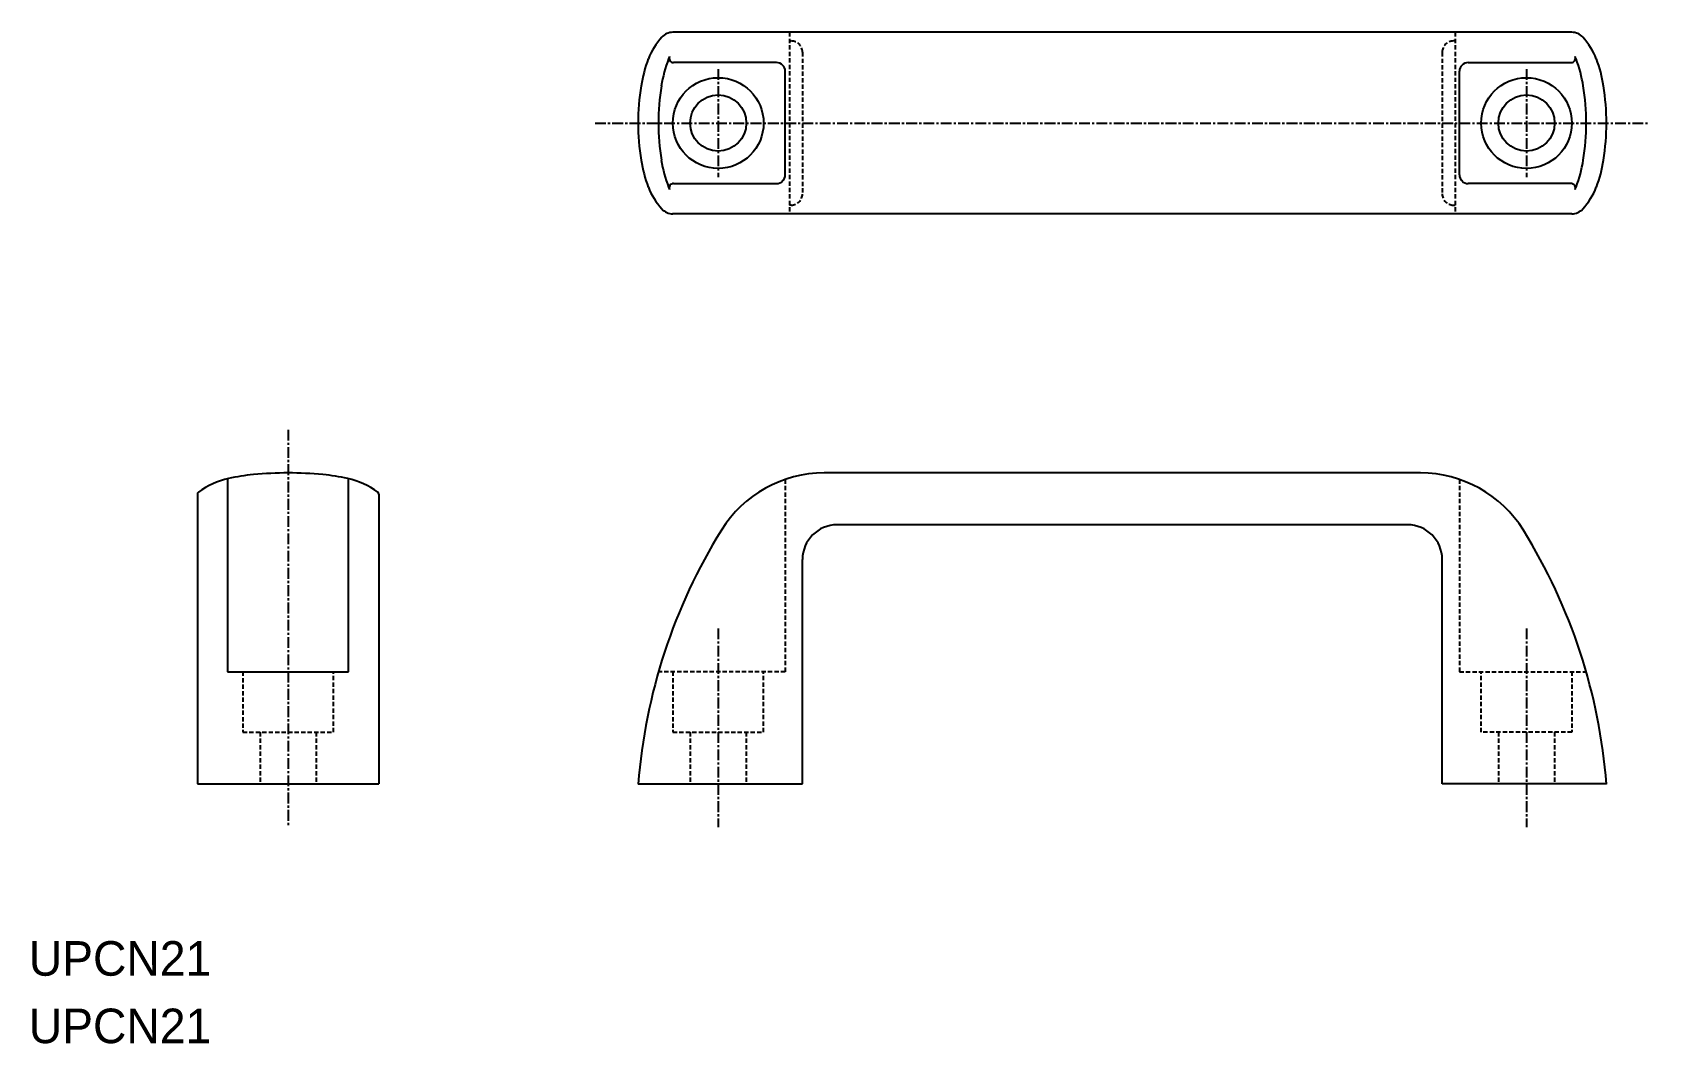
# Model space of a CAD drawing. Extents: x 0 to 187, y 0 to 117.
import ezdxf

# ---------------------------------------------------------------- set-up
doc = ezdxf.new("R2010")
doc.units = 0
doc.linetypes.add('CENTER', pattern=[2, 1.25, -0.25, 0.25, -0.25])
doc.linetypes.add('DASHED', pattern=[0.75, 0.5, -0.25])
doc.layers.get('0').update_dxf_attribs({"linetype": 'CONTINUOUS'})
doc.layers.add('CENTER', color=1, linetype='CENTER')

msp = doc.modelspace()

# ---------------------------------------------------------------- linework, layer by layer
at = {"color": 7, "linetype": 'CONTINUOUS'}
for p, q in [((178.5, 117), (74.5, 117)), ((86.5, 113.5), (74.58, 113.5)), ((87.5, 100.5), (87.5, 112.5)), ((165.5, 100.5), (165.5, 112.5)), ((166.5, 113.5), (178.41, 113.5)), ((74.58, 99.5), (86.5, 99.5)), ((178.41, 99.5), (166.5, 99.5)), ((178.5, 96), (74.47, 96)), ((160.99, 66), (92.01, 66)), ((23, 65.32), (23, 43)), ((37, 43), (37, 65.32)), ((19.5, 63.53), (19.5, 30)), ((40.5, 63.53), (40.5, 30)), ((159.5, 60), (93.5, 60)), ((89.5, 30), (89.5, 56)), ((163.5, 30), (163.5, 56)), ((23, 43), (37, 43)), ((19.5, 30), (40.5, 30)), ((70.5, 30), (89.5, 30)), ((75.25, 30), (75.25, 30)), ((80, 30), (80, 30)), ((182.5, 30), (163.5, 30))]:
    msp.add_line(p, q, dxfattribs=at)
at = {"color": 3, "linetype": 'DASHED'}
for p, q in [((88, 117), (88, 96)), ((88, 116), (88.2, 116)), ((165, 116), (164.8, 116)), ((165, 117), (165, 96)), ((89.5, 114.7), (89.5, 98.3)), ((163.5, 114.7), (163.5, 98.3)), ((88.2, 97), (88, 97)), ((164.8, 97), (165, 97)), ((87.5, 65.25), (87.5, 43)), ((165.5, 65.25), (165.5, 43)), ((24.75, 43), (24.75, 36)), ((35.25, 36), (35.25, 43)), ((87.5, 43), (72.84, 43)), ((74.5, 43), (74.5, 36)), ((85, 36), (85, 43)), ((165.5, 43), (180.15, 43)), ((168, 36), (168, 43)), ((178.5, 43), (178.5, 36)), ((24.75, 36), (35.25, 36)), ((26.75, 36), (26.75, 30)), ((33.25, 36), (33.25, 30)), ((74.5, 36), (85, 36)), ((76.5, 36), (76.5, 30)), ((83, 36), (83, 30)), ((178.5, 36), (168, 36)), ((170, 36), (170, 30)), ((176.5, 36), (176.5, 30))]:
    msp.add_line(p, q, dxfattribs=at)
at = {"color": 7, "linetype": 'CONTINUOUS'}
for centre, radius in [((79.75, 106.5), 5.25), ((173.25, 106.5), 5.25), ((79.75, 106.5), 3.25), ((173.25, 106.5), 3.25)]:
    msp.add_circle(centre, radius, dxfattribs=at)
for centre, radius, start, end in [((79, 111.13), 7.84, 137.3952, 159.1456), ((74.5, 115.27), 1.73, 90.0841, 137.3654), ((178.5, 115.27), 1.73, 42.6049, 90), ((174, 111.13), 7.84, 20.8544, 42.6048), ((81.34, 111.13), 7.84, 157.0142, 159.1456), ((74.58, 114), 0.5, 157.014, 270), ((178.41, 114), 0.5, 270, 22.986), ((171.65, 111.13), 7.84, 20.8544, 22.9858), ((86.32, 108.34), 15.68, 159.1455, 171.0329), ((88.66, 108.34), 15.68, 159.1455, 171.0329), ((86.5, 112.5), 1, 360, 90), ((166.5, 112.5), 1, 90, 180), ((164.33, 108.34), 15.68, 8.9671, 20.8545), ((166.68, 108.34), 15.68, 8.9671, 20.8545), ((98, 106.5), 27.51, 171.033, 180), ((100.35, 106.5), 27.51, 171.033, 180), ((152.65, 106.5), 27.51, 0, 8.967), ((154.99, 106.5), 27.51, 0, 8.967), ((98, 106.5), 27.51, 180, 188.967), ((100.35, 106.5), 27.51, 180, 188.967), ((152.65, 106.5), 27.51, 351.033, 0), ((154.99, 106.5), 27.51, 351.033, 0), ((86.32, 104.65), 15.68, 188.967, 200.854), ((88.66, 104.65), 15.68, 188.967, 200.854), ((164.33, 104.65), 15.68, 339.146, 351.033), ((166.68, 104.65), 15.68, 339.146, 351.033), ((74.58, 99), 0.5, 90, 202.986), ((86.5, 100.5), 1, 270, 360), ((166.5, 100.5), 1, 180, 270), ((178.41, 99), 0.5, 337.014, 90), ((79, 101.87), 7.84, 200.854, 222.605), ((81.34, 101.87), 7.84, 200.854, 202.986), ((171.65, 101.87), 7.84, 337.014, 339.146), ((174, 101.87), 7.84, 317.395, 339.146), ((74.5, 97.73), 1.73, 222.605, 270), ((178.5, 97.73), 1.73, 270, 317.395), ((28.09, 43.46), 22.45, 95.3907, 102.8327), ((30, 23.26), 42.74, 89.9992, 95.3927), ((30, 23.26), 42.74, 84.6076, 90.0006), ((31.91, 43.46), 22.45, 77.1666, 84.6095), ((92.01, 52), 14, 90, 148.1812), ((160.99, 52), 14, 31.818, 90), ((19.8, 63.53), 0.3, 125.8678, 180), ((25.23, 56.02), 9.57, 102.833, 125.8678), ((34.77, 56.02), 9.57, 54.1324, 77.1657), ((40.2, 63.53), 0.3, 360, 54.1322), ((93.5, 56), 4, 90, 180), ((159.5, 56), 4, 0, 90), ((135.55, 24.98), 65.24, 148.1812, 175.5898), ((117.45, 24.98), 65.24, 4.4105, 31.818)]:
    msp.add_arc(centre, radius, start, end, dxfattribs=at)
at = {"color": 3, "linetype": 'DASHED'}
for centre, start, end in [((88.2, 114.7), 360, 90), ((164.8, 114.7), 90, 180), ((88.2, 98.3), 270, 360), ((164.8, 98.3), 180, 270)]:
    msp.add_arc(centre, 1.3, start, end, dxfattribs=at)
at = {"layer": 'CENTER', "color": 1, "linetype": 'CENTER'}
for p, q in [((79.75, 112.75), (79.75, 100.25)), ((173.25, 112.75), (173.25, 100.25)), ((65.5, 106.5), (187.5, 106.5)), ((30, 71), (30, 25)), ((79.75, 48), (79.75, 25)), ((173.25, 48), (173.25, 25))]:
    msp.add_line(p, q, dxfattribs=at)

# ---------------------------------------------------------------- texts
at = {"color": 7, "linetype": 'CONTINUOUS'}
for p in [(0, 7.81), (0, 0)]:
    msp.add_text('UPCN21', height=4, dxfattribs=at).set_placement(p)

doc.saveas('drawing.dxf')
